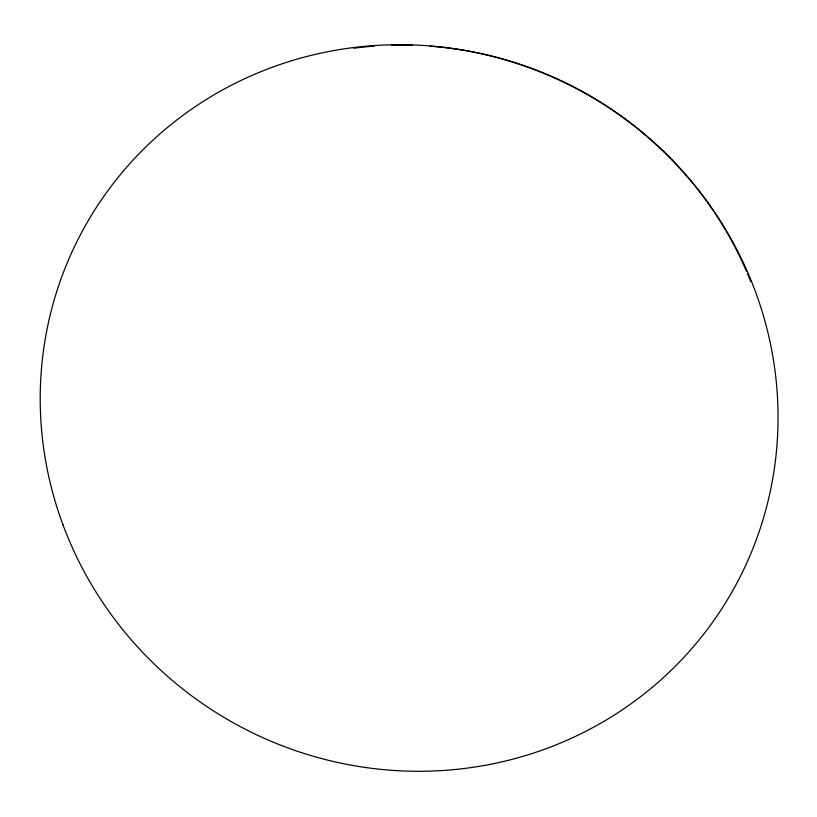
<?xml version="1.0" encoding="UTF-8"?>
<svg xmlns="http://www.w3.org/2000/svg" width="817" height="817" viewBox="0 0 817 817"><rect width="100%" height="100%" fill="white"/><g stroke="black" fill="none" stroke-linecap="round" stroke-linejoin="round"><path stroke-width="1.23" d="M353.894 48.213A367.558 356.896 29.6 0 1 374.002 46.14M391.813 45.221A367.558 356.896 29.6 0 1 412.258 45.231M430.099 46.16A367.558 356.896 29.6 0 1 713.537 211.031M714.957 213.145A367.558 356.896 29.6 0 1 746.462 271.244M747.443 273.552A367.558 356.896 29.6 0 1 750.762 281.651M62.95 524.728A371.582 360.563 29.6 0 0 692.673 647.554A371.582 360.563 29.6 0 0 471.766 51.706A371.582 360.563 29.6 0 0 62.95 524.728"/></g></svg>
